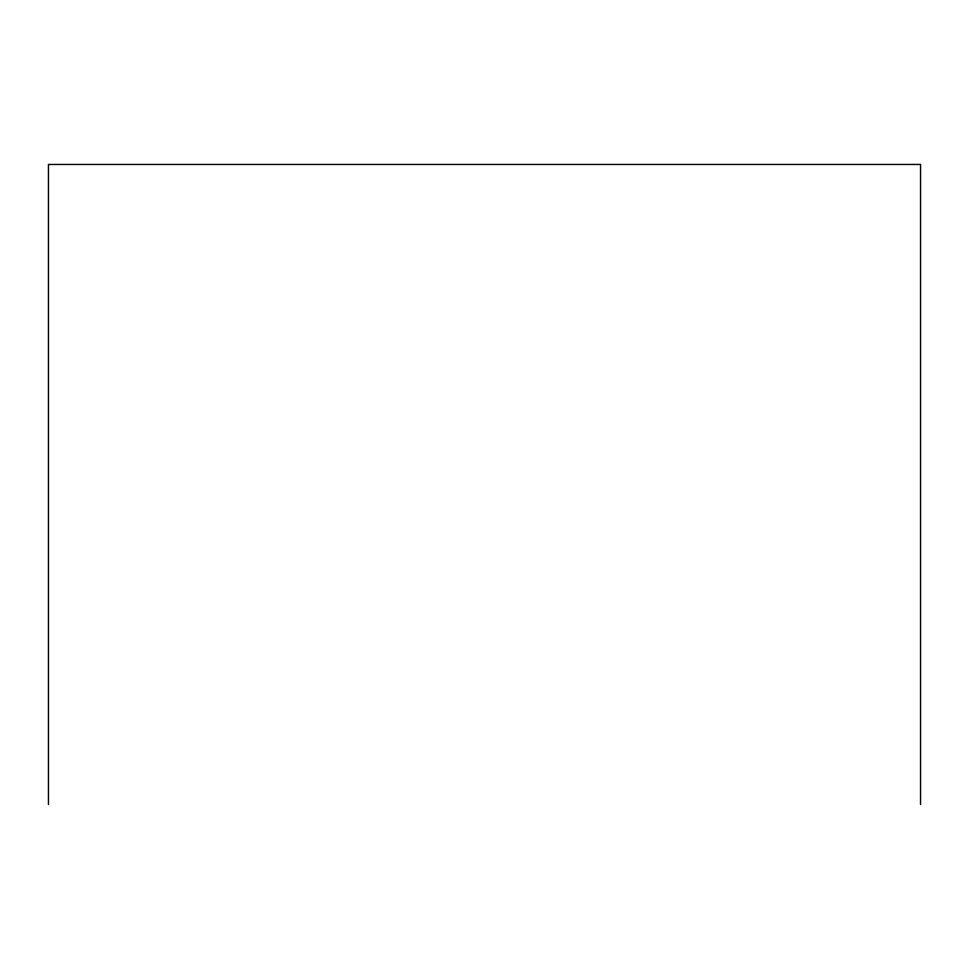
<?xml version="1.0" encoding="UTF-8"?>
<svg xmlns="http://www.w3.org/2000/svg" width="969" height="969" viewBox="0 0 969 969"><rect width="100%" height="100%" fill="white"/><g stroke="black" fill="none" stroke-linecap="round" stroke-linejoin="round"><path stroke-width="1.45" d="M920.55 804.549L920.55 164.451L48.45 164.451L48.45 804.549"/></g></svg>
